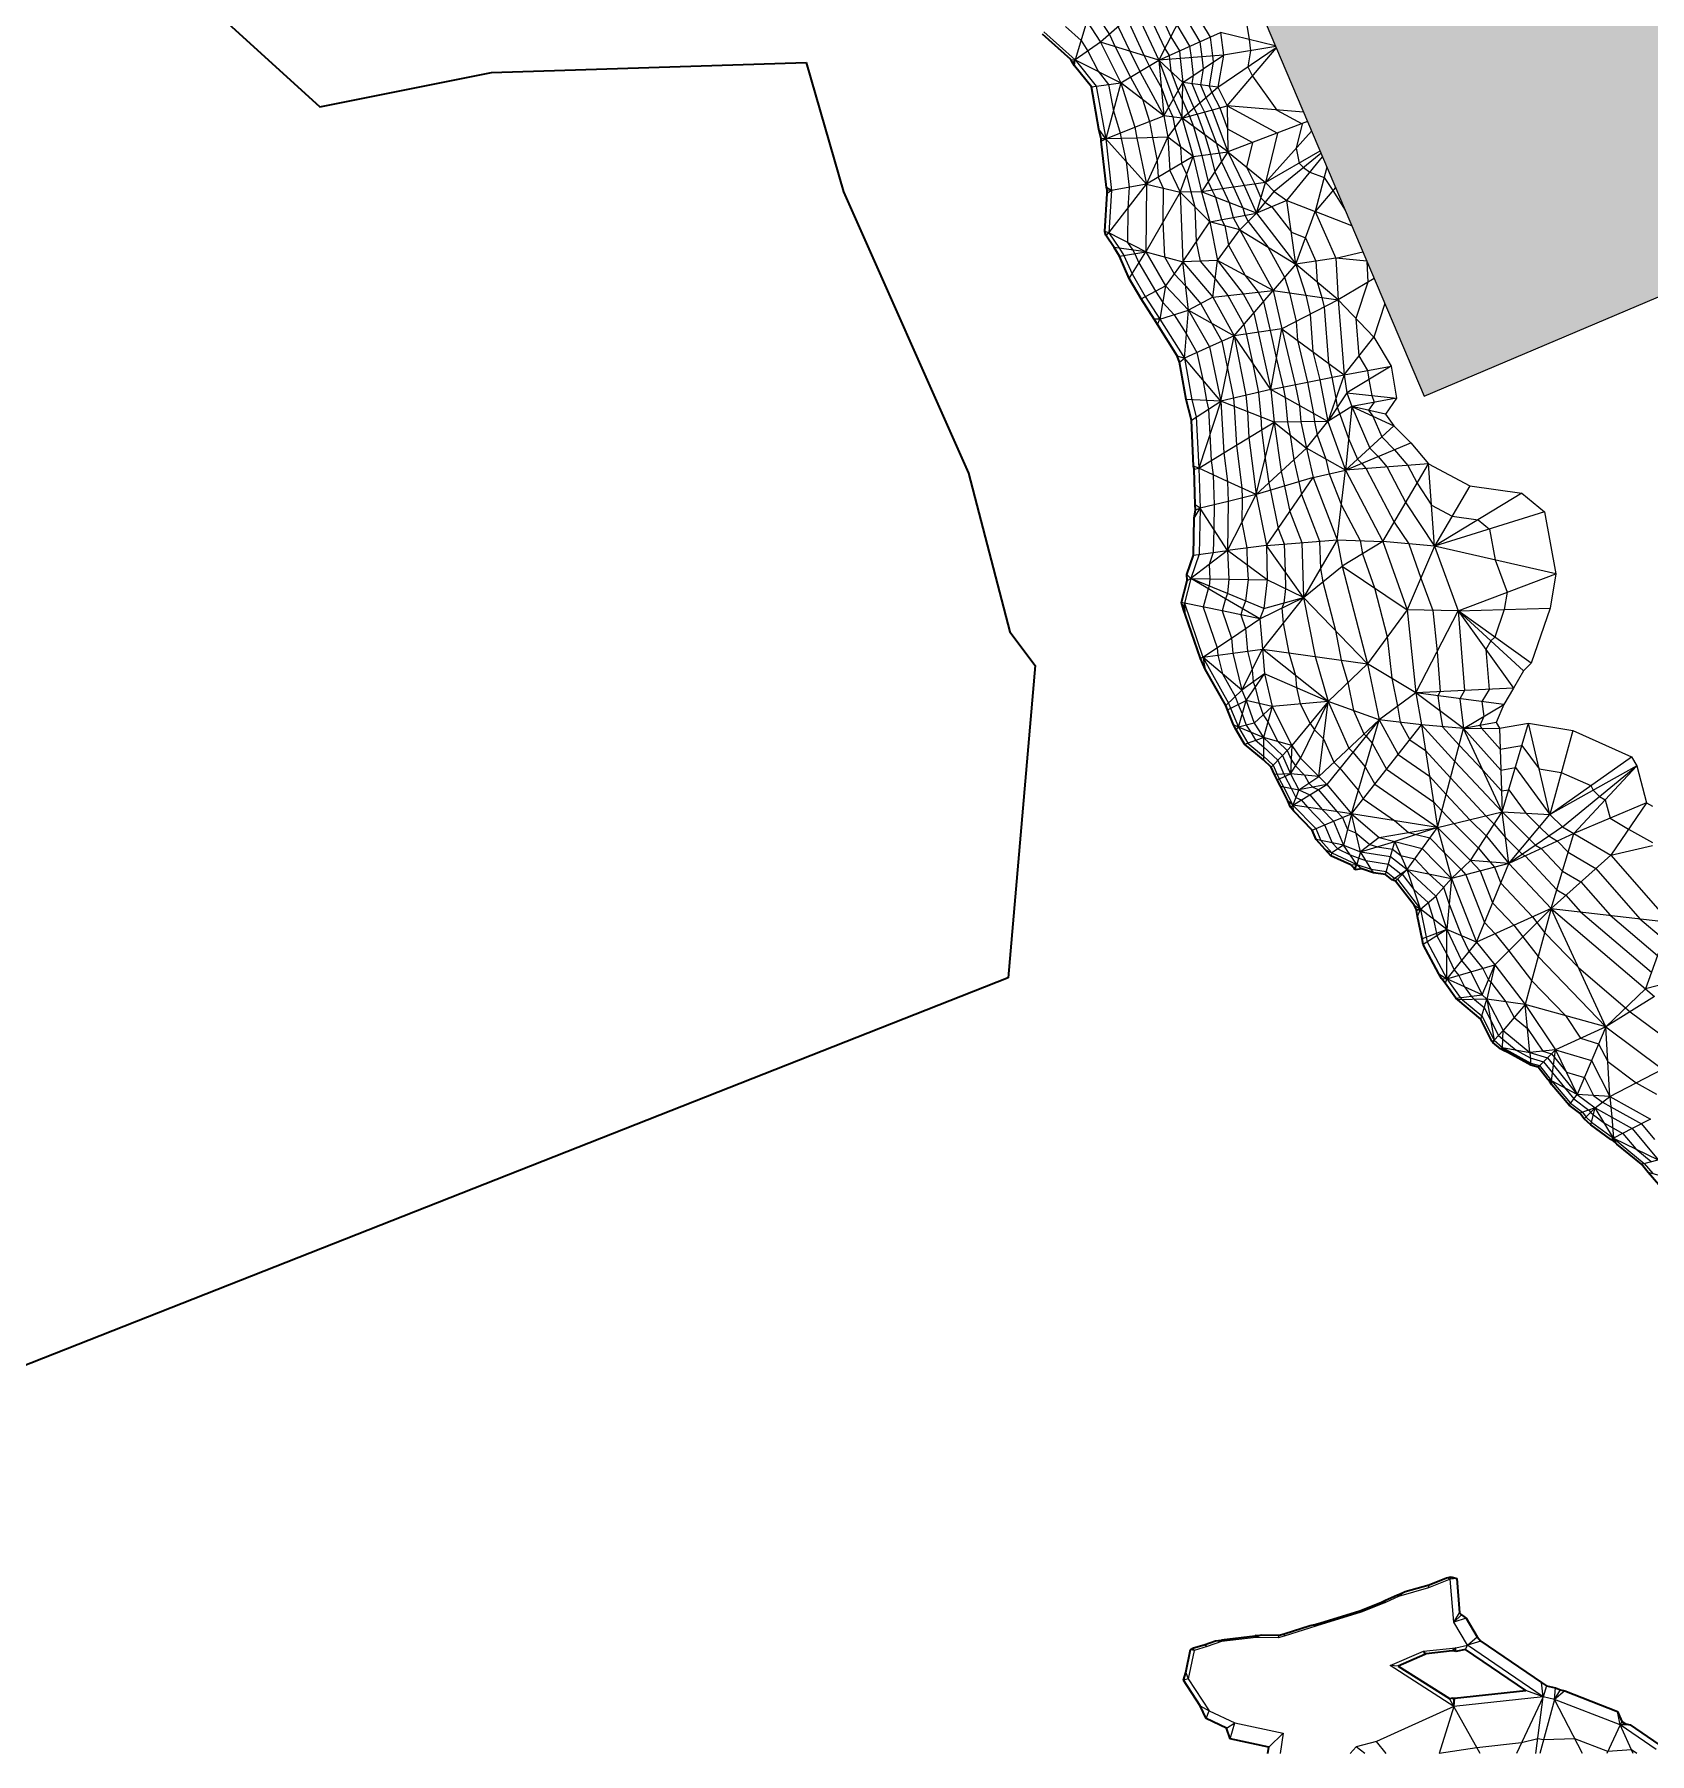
# Model space of a CAD drawing. Header units: millimetres. Extents: x -340184 to 563611, y -309449 to 515683.
# Drawn here: x -202422 to 12269, y -309449 to -80912 of the extents above; entities that cross this region are included whole.
import ezdxf

# ---------------------------------------------------------------- set-up
doc = ezdxf.new("R2010")
doc.units = ezdxf.units.MM
for name, color, linetype, lineweight in [('A-DETL-GENF', 92, 'Continuous', 9), ('A-DETL-THIN', 151, 'Continuous', 9), ('C-TOPO', 7, 'Continuous', 9), ('C-TOPO-FOLD', 70, 'Continuous', 9), ('C-TOPO-MAJR', 7, 'Continuous', 35), ('C-TOPO-MINR', 7, 'Continuous', 9)]:
    doc.layers.add(name, color=color, linetype=linetype, lineweight=lineweight)

msp = doc.modelspace()

# ---------------------------------------------------------------- hatches: boundary and pattern name
at = {"layer": 'A-DETL-GENF'}
msp.add_hatch(color=8, dxfattribs=at).paths.add_polyline_path([(-17712, -129008), (41200, -104001), (12886, -37296), (-1842, -43548), (-9473, -25571), (-53658, -44326), (-21259, -120653)])

# ---------------------------------------------------------------- linework, layer by layer
at = {"layer": 'A-DETL-THIN'}
for p, q in [((-53658, -44326), (-17712, -129008)), ((-17712, -129008), (41200, -104001))]:
    msp.add_line(p, q, dxfattribs=at)
at = {"layer": 'C-TOPO', "lineweight": 35}
for p, q in [((-199094, -58879), (-164480, -90562)), ((-64671, -84243), (-68445, -80897)), ((-64375, -84746), (-64671, -84243)), ((-164480, -90562), (-141662, -85981)), ((-141662, -85981), (-99846, -84670)), ((-99846, -84670), (-94863, -101839)), ((-64164, -85096), (-64375, -84746)), ((-61928, -87882), (-64164, -85096)), ((-60930, -93498), (-61928, -87882)), ((-60622, -94812), (-60930, -93498)), ((-60608, -95100), (-60622, -94812)), ((-59916, -101260), (-60608, -95100)), ((-94863, -101839), (-78259, -139255)), ((-60141, -107125), (-59822, -102054)), ((-59841, -101609), (-59916, -101260)), ((-59822, -102054), (-59841, -101609)), ((-60023, -107607), (-60141, -107125)), ((-58880, -109259), (-60023, -107607)), ((-58185, -110389), (-58880, -109259)), ((-56891, -113348), (-58185, -110389)), ((-55321, -116043), (-56891, -113348)), ((-53563, -118768), (-55321, -116043)), ((-53158, -119494), (-53563, -118768)), ((-50542, -123622), (-53158, -119494)), ((-50226, -124462), (-50542, -123622)), ((-49328, -129442), (-50226, -124462)), ((-48640, -132191), (-49328, -129442)), ((-48344, -138322), (-48640, -132191)), ((-78259, -139255), (-72783, -160340)), ((-48270, -138699), (-48344, -138322)), ((-48119, -143469), (-48270, -138699)), ((-48096, -144117), (-48119, -143469)), ((-48364, -150132), (-48264, -145215)), ((-48264, -145215), (-48096, -144117)), ((-49240, -152716), (-48364, -150132)), ((-49186, -153503), (-49240, -152716)), ((-49964, -156428), (-49186, -153503)), ((-49670, -157376), (-49964, -156428)), ((-49417, -158117), (-49670, -157376)), ((-47445, -163885), (-49417, -158117)), ((-72783, -160340), (-69423, -164803)), ((-46788, -165272), (-47445, -163885)), ((-69423, -164803), (-73009, -206334)), ((-44073, -170135), (-46788, -165272)), ((-43854, -170684), (-44073, -170135)), ((-43018, -172709), (-43854, -170684)), ((-42692, -173374), (-43018, -172709)), ((-41569, -175272), (-42692, -173374)), ((-39042, -177364), (-41569, -175272)), ((-38036, -178317), (-39042, -177364)), ((-37611, -179298), (-38036, -178317)), ((-37246, -179987), (-37611, -179298)), ((-36810, -180838), (-37246, -179987)), ((-35817, -182791), (-36810, -180838)), ((-35479, -183623), (-35817, -182791)), ((-35026, -184185), (-35479, -183623)), ((-32583, -186688), (-35026, -184185)), ((-32058, -187957), (-32583, -186688)), ((-30860, -189261), (-32058, -187957)), ((-30096, -190086), (-30860, -189261)), ((-27454, -191324), (-30096, -190086)), ((-26985, -191747), (-27454, -191324)), ((-26852, -191947), (-26985, -191747)), ((-25981, -191842), (-26852, -191947)), ((-24440, -192347), (-25981, -191842)), ((-22850, -192603), (-24440, -192347)), ((-21966, -193288), (-22850, -192603)), ((-21506, -193460), (-21966, -193288)), ((-19045, -196661), (-21506, -193460)), ((-18694, -197288), (-19045, -196661)), ((-18710, -197391), (-18694, -197288)), ((-18565, -198156), (-18710, -197391)), ((-17962, -201137), (-18565, -198156)), ((-17824, -201875), (-17962, -201137)), ((-15741, -205808), (-17824, -201875)), ((-73009, -206334), (-259156, -279740)), ((-15411, -206416), (-15741, -205808)), ((-14923, -207036), (-15411, -206416)), ((-13474, -209032), (-14923, -207036)), ((-13241, -209270), (-13474, -209032)), ((-10175, -211841), (-13241, -209270)), ((-8701, -214743), (-10175, -211841)), ((-8555, -214899), (-8701, -214743)), ((-7541, -215784), (-8555, -214899)), ((-7243, -215944), (-7541, -215784)), ((-6504, -216296), (-7243, -215944)), ((-3505, -217943), (-6504, -216296)), ((-2558, -218210), (-3505, -217943)), ((-1306, -219812), (-2558, -218210)), ((-1026, -220082), (-1306, -219812)), ((-709, -220537), (-1026, -220082)), ((1569, -223235), (-709, -220537)), ((3010, -224313), (1569, -223235)), ((3577, -225081), (3010, -224313)), ((4467, -225877), (3577, -225081)), ((7097, -227813), (4467, -225877)), ((7415, -228001), (7097, -227813)), ((7926, -228425), (7415, -228001)), ((11175, -231116), (7926, -228425)), ((12088, -232185), (11175, -231116)), ((14352, -234829), (12088, -232185)), ((-20976, -288237), (-20231, -287917)), ((-20231, -287917), (-17053, -287017)), ((-17053, -287017), (-14725, -286087)), ((-14725, -286087), (-14116, -285937)), ((-14116, -285937), (-13356, -286181)), ((-13356, -286181), (-12983, -290743)), ((-26261, -290449), (-23351, -289296)), ((-23351, -289296), (-22907, -289114)), ((-22907, -289114), (-21257, -288356)), ((-21257, -288356), (-20976, -288237)), ((-36327, -293537), (-32849, -292426)), ((-32849, -292426), (-32178, -292302)), ((-32178, -292302), (-31899, -292214)), ((-31899, -292214), (-31569, -292102)), ((-31569, -292102), (-26261, -290449)), ((-12983, -290743), (-12729, -291007)), ((-12729, -291007), (-12135, -291461)), ((-12135, -291461), (-10672, -293925)), ((-46927, -294995), (-45415, -294450)), ((-45415, -294450), (-44652, -294348)), ((-44652, -294348), (-44623, -294331)), ((-44623, -294331), (-40160, -293800)), ((-40160, -293800), (-40099, -293743)), ((-40099, -293743), (-40021, -293724)), ((-40021, -293724), (-39869, -293764)), ((-39869, -293764), (-39280, -293651)), ((-39280, -293651), (-36955, -293701)), ((-36955, -293701), (-36327, -293537)), ((-10672, -293925), (-10144, -294494)), ((-10144, -294494), (-2118, -299979)), ((-49392, -298645), (-48776, -295630)), ((-48776, -295630), (-48339, -295389)), ((-48339, -295389), (-46927, -294995)), ((-17598, -296277), (-21133, -297817)), ((-17443, -296172), (-17598, -296277)), ((-13992, -295803), (-17443, -296172)), ((-13640, -295814), (-13992, -295803)), ((-13473, -295855), (-13640, -295814)), ((-12224, -295595), (-13473, -295855)), ((-4198, -301079), (-12224, -295595)), ((-49677, -299688), (-49392, -298645)), ((-21133, -297817), (-14349, -302143)), ((-47468, -303096), (-49677, -299688)), ((-13674, -302090), (-4198, -301079)), ((-2118, -299979), (-1450, -300444)), ((-1450, -300444), (-229, -300711)), ((-229, -300711), (432, -300951)), ((432, -300951), (1016, -301120)), ((1016, -301120), (7996, -303837)), ((-46681, -304784), (-47468, -303096)), ((-14349, -302143), (-13841, -302049)), ((-13841, -302049), (-13674, -302090)), ((7996, -303837), (8595, -305169)), ((-43955, -306061), (-46681, -304784)), ((-43495, -307485), (-43955, -306061)), ((8595, -305169), (9069, -305488)), ((9069, -305488), (9665, -305609)), ((9665, -305609), (13488, -308229)), ((-38330, -308602), (-43495, -307485)), ((-38456, -309449), (-38330, -308602))]:
    msp.add_line(p, q, dxfattribs=at)
at = {"layer": 'C-TOPO'}
for p, q in [((-56009, -77823), (-60697, -81961)), ((-49785, -78100), (-52970, -84342)), ((-52970, -84342), (-60697, -81961)), ((-52970, -84342), (-44772, -80651)), ((-37487, -82421), (-44772, -80651)), ((-57996, -87334), (-52970, -84342)), ((-44387, -83661), (-52970, -84342)), ((-49763, -87292), (-52970, -84342)), ((-52970, -84342), (-52289, -91722)), ((-49763, -87292), (-44387, -83661)), ((-45110, -87934), (-37389, -82652)), ((-37435, -82543), (-44387, -83661)), ((-43877, -90425), (-37357, -82726)), ((-52289, -91722), (-57996, -87334)), ((-52289, -91722), (-49763, -87292)), ((-49879, -92050), (-49763, -87292)), ((-49879, -92050), (-45110, -87934)), ((-45110, -87934), (-49763, -87292)), ((-49879, -92050), (-43877, -90425)), ((-33731, -91270), (-43877, -90425)), ((-43877, -90425), (-43776, -96539)), ((-56157, -93266), (-52289, -91722)), ((-49879, -92050), (-52289, -91722)), ((-51761, -94575), (-49879, -92050)), ((-43776, -96539), (-49879, -92050)), ((-33207, -92505), (-43776, -96539)), ((-51761, -94575), (-55893, -94693)), ((-54596, -100827), (-51761, -94575)), ((-48387, -97146), (-51761, -94575)), ((-38807, -100584), (-32669, -93772)), ((-48387, -97146), (-54596, -100827)), ((-50149, -101864), (-48387, -97146)), ((-48387, -97146), (-43776, -96539)), ((-43776, -96539), (-47277, -101860)), ((-43776, -96539), (-38807, -100584)), ((-31544, -96423), (-38807, -100584)), ((-31412, -96732), (-37635, -101803)), ((-35942, -103001), (-31226, -97170)), ((-30643, -98544), (-32194, -104435)), ((-50149, -101864), (-54684, -109832)), ((-54596, -100827), (-50149, -101864)), ((-47277, -101860), (-50149, -101864)), ((-46207, -105811), (-50149, -101864)), ((-38807, -100584), (-47277, -101860)), ((-39970, -104674), (-47277, -101860)), ((-39970, -104674), (-38807, -100584)), ((-39970, -104674), (-37635, -101803)), ((-29493, -101255), (-32194, -104435)), ((-46207, -105811), (-39970, -104674)), ((-39970, -104674), (-42191, -106873)), ((-35942, -103001), (-39970, -104674)), ((-34747, -111438), (-35942, -103001)), ((-34747, -111438), (-32194, -104435)), ((-27321, -106371), (-32194, -104435)), ((-49757, -111141), (-46207, -105811)), ((-42191, -106873), (-46207, -105811)), ((-45178, -110966), (-42191, -106873)), ((-42191, -106873), (-34747, -111438)), ((-54684, -109832), (-49757, -111141)), ((-49757, -111141), (-52067, -114324)), ((-45178, -110966), (-49757, -111141)), ((-49003, -117583), (-49757, -111141)), ((-45780, -115845), (-45178, -110966)), ((-37766, -114965), (-45178, -110966)), ((-34747, -111438), (-37766, -114965)), ((-29426, -110642), (-34747, -111438)), ((-29117, -116203), (-34747, -111438)), ((-29426, -110642), (-25855, -109824)), ((-25331, -111059), (-29426, -110642)), ((-24357, -113352), (-29117, -116203)), ((-45780, -115845), (-49003, -117583)), ((-45780, -115845), (-37766, -114965)), ((-42942, -120971), (-37766, -114965)), ((-37766, -114965), (-29117, -116203)), ((-29117, -116203), (-36599, -120039)), ((-24401, -121152), (-29117, -116203)), ((-49003, -117583), (-42942, -120971)), ((-42942, -120971), (-46249, -122457)), ((-44704, -129653), (-42942, -120971)), ((-36599, -120039), (-42942, -120971)), ((-38062, -128126), (-42942, -120971)), ((-38062, -128126), (-36599, -120039)), ((-36599, -120039), (-28346, -126153)), ((-28346, -126153), (-24401, -121152)), ((-28346, -126153), (-22091, -125031)), ((-22091, -125031), (-27987, -128578)), ((-38062, -128126), (-28346, -126153)), ((-28346, -126153), (-30508, -132372)), ((-38062, -128126), (-44704, -129653)), ((-37645, -132470), (-44704, -129653)), ((-30508, -132372), (-38062, -128126)), ((-27987, -128578), (-30508, -132372)), ((-27987, -128578), (-21358, -129266)), ((-21358, -129266), (-27318, -130377)), ((-44319, -136543), (-37645, -132470)), ((-40032, -142091), (-37645, -132470)), ((-30508, -132372), (-37645, -132470)), ((-37645, -132470), (-33358, -135923)), ((-33358, -135923), (-30508, -132372)), ((-27318, -130377), (-30508, -132372)), ((-27318, -130377), (-28157, -138861)), ((-27318, -130377), (-21723, -132949)), ((-22829, -131384), (-27318, -130377)), ((-21723, -132949), (-28157, -138861)), ((-33358, -135923), (-40032, -142091)), ((-28157, -138861), (-33358, -135923)), ((-28157, -138861), (-19468, -135216)), ((-32455, -139822), (-28157, -138861)), ((-29240, -148080), (-28157, -138861)), ((-17109, -137995), (-28157, -138861)), ((-23183, -148341), (-17109, -137995)), ((-16329, -148948), (-17109, -137995)), ((-40032, -142091), (-43844, -140336)), ((-32455, -139822), (-40032, -142091)), ((-38663, -148841), (-32455, -139822)), ((-11606, -140920), (-16329, -148948)), ((-43855, -149500), (-40032, -142091)), ((-40032, -142091), (-43760, -142986)), ((-4696, -141895), (-16329, -148948)), ((-1683, -144392), (-16329, -148948)), ((-38663, -148841), (-29240, -148080)), ((-29240, -148080), (-33720, -155753)), ((-29240, -148080), (-23183, -148341)), ((-23183, -148341), (-28611, -151587)), ((-16329, -148948), (-23183, -148341)), ((-38663, -148841), (-43855, -149500)), ((-38575, -153429), (-43855, -149500)), ((-33720, -155753), (-38663, -148841)), ((-16329, -148948), (-19960, -157414)), ((-189, -152602), (-16329, -148948)), ((-33720, -155753), (-28611, -151587)), ((-28611, -151587), (-19960, -157414)), ((-13164, -157539), (-189, -152602)), ((-38995, -157251), (-43851, -155254)), ((-43641, -153343), (-38575, -153429)), ((-33720, -155753), (-38575, -153429)), ((-39542, -158602), (-44557, -157554)), ((-39542, -158602), (-44124, -155929)), ((-39542, -158602), (-33720, -155753)), ((-33720, -155753), (-39185, -162634)), ((-38995, -157251), (-33720, -155753)), ((-25228, -164577), (-33720, -155753)), ((-19960, -157414), (-25228, -164577)), ((-13164, -157539), (-19960, -157414)), ((-18790, -168435), (-13164, -157539)), ((-13164, -157539), (-929, -157201)), ((-13164, -157539), (-4486, -165526)), ((-3482, -164501), (-13164, -157539)), ((-13164, -157539), (-5842, -167825)), ((-43325, -161159), (-39542, -158602)), ((-43146, -163175), (-39185, -162634)), ((-41918, -168097), (-39185, -162634)), ((-30437, -169595), (-39185, -162634)), ((-39185, -162634), (-25228, -164577)), ((-38916, -165895), (-41918, -168097)), ((-41371, -169469), (-38916, -165895)), ((-30437, -169595), (-38916, -165895)), ((-25228, -164577), (-30437, -169595)), ((-18790, -168435), (-25228, -164577)), ((-18790, -168435), (-23700, -172007)), ((-5842, -167825), (-18790, -168435)), ((-12448, -173182), (-18790, -168435)), ((-7121, -169994), (-18790, -168435)), ((-37886, -170250), (-41371, -169469)), ((-40288, -172481), (-37886, -170250)), ((-37886, -170250), (-39044, -174365)), ((-30437, -169595), (-37886, -170250)), ((-30437, -169595), (-35272, -175442)), ((-30437, -169595), (-34138, -177122)), ((-31699, -179557), (-30437, -169595)), ((-23700, -172007), (-30437, -169595)), ((-12448, -173182), (-7121, -169994)), ((-23700, -172007), (-31699, -179557)), ((-23700, -172007), (-30636, -180607)), ((-27366, -184505), (-23700, -172007)), ((-27366, -184505), (-18043, -172704)), ((-18043, -172704), (-23700, -172007)), ((-12448, -173182), (-18043, -172704)), ((-18043, -172704), (-15918, -186334)), ((-15918, -186334), (-12448, -173182)), ((-8145, -172402), (-12448, -173182)), ((-12448, -173182), (-7666, -173126)), ((-7334, -184274), (-12448, -173182)), ((-7666, -173126), (-7334, -184274)), ((-7334, -184274), (-3822, -172469)), ((-991, -184606), (-3822, -172469)), ((2044, -173446), (-991, -184606)), ((-35272, -175442), (-39044, -174365)), ((-36528, -176749), (-35272, -175442)), ((-35272, -175442), (-35467, -179200)), ((-35467, -179200), (-34138, -177122)), ((-991, -184606), (9881, -176942)), ((10559, -178153), (-991, -184606)), ((673, -186255), (10559, -178153)), ((10559, -178153), (2189, -187147)), ((-31699, -179557), (-35467, -179200)), ((-34376, -181328), (-31699, -179557)), ((-30636, -180607), (-34376, -181328)), ((-32899, -181984), (-30636, -180607)), ((-27366, -184505), (-31264, -183933)), ((-29737, -185497), (-27366, -184505)), ((-27366, -184505), (-28425, -188671)), ((-26149, -189572), (-27366, -184505)), ((-15918, -186334), (-27366, -184505)), ((-15918, -186334), (-7334, -184274)), ((-11520, -190718), (-7334, -184274)), ((-6447, -191110), (-7334, -184274)), ((-7334, -184274), (-991, -184606)), ((-6447, -191110), (-991, -184606)), ((11861, -183076), (2189, -187147)), ((11861, -183076), (7097, -190016)), ((-23676, -187670), (-15918, -186334)), ((-15918, -186334), (-21612, -188217)), ((-19965, -191924), (-15918, -186334)), ((-15918, -186334), (-14062, -193126)), ((673, -186255), (-6447, -191110)), ((2189, -187147), (-6447, -191110)), ((-838, -197104), (2189, -187147)), ((-23676, -187670), (-26149, -189572)), ((-26149, -189572), (-21612, -188217)), ((-22175, -190211), (-21612, -188217)), ((-19965, -191924), (-21612, -188217)), ((7097, -190016), (12644, -188743)), ((-19965, -191924), (-14062, -193126)), ((-11520, -190718), (-14062, -193126)), ((-6447, -191110), (-14062, -193126)), ((-6447, -191110), (-11520, -190718)), ((-10757, -201579), (-6447, -191110)), ((-838, -197104), (7097, -190016)), ((-14062, -193126), (-16154, -195459)), ((-14062, -193126), (-14706, -199906)), ((-838, -197104), (-10757, -201579)), ((-8307, -204615), (-838, -197104)), ((-838, -197104), (-4293, -209848)), ((6431, -212841), (-838, -197104)), ((-838, -197104), (14895, -198926)), ((-10757, -201579), (-14706, -199906)), ((14895, -198926), (11729, -207792)), ((-10757, -201579), (-12729, -204021)), ((-11504, -205539), (-8307, -204615)), ((-9967, -208588), (-8307, -204615)), ((-8307, -204615), (-9384, -209182)), ((6431, -212841), (11729, -207792)), ((16372, -206579), (11729, -207792)), ((-4293, -209848), (-9384, -209182)), ((-4293, -209848), (-7184, -213329)), ((-3658, -216271), (-4293, -209848)), ((6431, -212841), (-4293, -209848)), ((12926, -208825), (6431, -212841)), ((6431, -212841), (-235, -215879)), ((6431, -212841), (2652, -221815)), ((6989, -222083), (6431, -212841)), ((-235, -215879), (-3658, -216271)), ((-1291, -216939), (-235, -215879)), ((-508, -217940), (-235, -215879)), ((-235, -215879), (2652, -221815)), ((6989, -222083), (14003, -218487)), ((6989, -222083), (2652, -221815)), ((5052, -223612), (6989, -222083)), ((6989, -222083), (7237, -224867)), ((12402, -225098), (9944, -226374))]:
    msp.add_line(p, q, dxfattribs=at)
at = {"layer": 'C-TOPO-FOLD'}
for p, q in [((-62518, -79175), (-64067, -84309)), ((-60697, -81961), (-64067, -84309)), ((-64671, -84243), (-64067, -84309)), ((-64375, -84746), (-64067, -84309)), ((-64164, -85096), (-64067, -84309)), ((-64067, -84309), (-57996, -87334)), ((-61928, -87882), (-57996, -87334)), ((-57996, -87334), (-60025, -94810)), ((-60025, -94810), (-60930, -93498)), ((-60025, -94810), (-56157, -93266)), ((-60025, -94810), (-60622, -94812)), ((-60608, -95100), (-60025, -94810)), ((-55893, -94693), (-60025, -94810)), ((-60025, -94810), (-54596, -100827)), ((-59255, -101655), (-59916, -101260)), ((-59255, -101655), (-59841, -101609)), ((-59255, -101655), (-59822, -102054)), ((-59610, -107290), (-54596, -100827)), ((-54596, -100827), (-59255, -101655)), ((-59610, -107290), (-60141, -107125)), ((-60023, -107607), (-59610, -107290)), ((-54684, -109832), (-59610, -107290)), ((-54684, -109832), (-58880, -109259)), ((-58185, -110389), (-54684, -109832)), ((-56891, -113348), (-54684, -109832)), ((-55321, -116043), (-52067, -114324)), ((-52067, -114324), (-52825, -118784)), ((-52825, -118784), (-53563, -118768)), ((-53158, -119494), (-52825, -118784)), ((-52825, -118784), (-49003, -117583)), ((-49555, -123944), (-49003, -117583)), ((-46249, -122457), (-49555, -123944)), ((-50542, -123622), (-49555, -123944)), ((-50226, -124462), (-49555, -123944)), ((-44704, -129653), (-49555, -123944)), ((-44704, -129653), (-49328, -129442)), ((-48640, -132191), (-44704, -129653)), ((-44704, -129653), (-47655, -138580)), ((-47655, -138580), (-44319, -136543)), ((-47655, -138580), (-48344, -138322)), ((-48270, -138699), (-47655, -138580)), ((-43844, -140336), (-47655, -138580)), ((-48264, -145215), (-47487, -143880)), ((-47487, -143880), (-48119, -143469)), ((-48096, -144117), (-47487, -143880)), ((-43760, -142986), (-47487, -143880)), ((-43855, -149500), (-47487, -143880)), ((-43855, -149500), (-48707, -153256)), ((-48364, -150132), (-43855, -149500)), ((-48707, -153256), (-49240, -152716)), ((-49186, -153503), (-48707, -153256)), ((-44124, -155929), (-48707, -153256)), ((-48707, -153256), (-43641, -153343)), ((-43851, -155254), (-48707, -153256)), ((-49572, -156506), (-49964, -156428)), ((-49670, -157376), (-49572, -156506)), ((-49417, -158117), (-49572, -156506)), ((-44557, -157554), (-49572, -156506)), ((-47108, -163716), (-43325, -161159)), ((-47108, -163716), (-47445, -163885)), ((-47108, -163716), (-43146, -163175)), ((-41918, -168097), (-47108, -163716)), ((-47108, -163716), (-46788, -165272)), ((-41918, -168097), (-44073, -170135)), ((-43854, -170684), (-41371, -169469)), ((-42396, -173012), (-41371, -169469)), ((-42396, -173012), (-43018, -172709)), ((-42692, -173374), (-42396, -173012)), ((-40288, -172481), (-42396, -173012)), ((-39044, -174365), (-42396, -173012)), ((-41569, -175272), (-39044, -174365)), ((-39044, -174365), (-39042, -177364)), ((-38036, -178317), (-36528, -176749)), ((-35467, -179200), (-37611, -179298)), ((-37246, -179987), (-35467, -179200)), ((-36810, -180838), (-34376, -181328)), ((-35163, -183361), (-35817, -182791)), ((-34376, -181328), (-35163, -183361)), ((-35163, -183361), (-32899, -181984)), ((-35479, -183623), (-35163, -183361)), ((-35026, -184185), (-35163, -183361)), ((-31264, -183933), (-35163, -183361)), ((-32583, -186688), (-29737, -185497)), ((-28425, -188671), (-32058, -187957)), ((-30860, -189261), (-29955, -189706)), ((-28425, -188671), (-29955, -189706)), ((-26651, -191253), (-28425, -188671)), ((-26149, -189572), (-26651, -191253)), ((-24440, -192347), (-26149, -189572)), ((-29955, -189706), (-30096, -190086)), ((-27454, -191324), (-26651, -191253)), ((-26651, -191253), (-26985, -191747)), ((-26852, -191947), (-26651, -191253)), ((-26651, -191253), (-25981, -191842)), ((-22850, -192603), (-22175, -190211)), ((-21966, -193288), (-19965, -191924)), ((-19965, -191924), (-21506, -193460)), ((-18173, -197206), (-19965, -191924)), ((-18173, -197206), (-16154, -195459)), ((-19045, -196661), (-18173, -197206)), ((-18710, -197391), (-18173, -197206)), ((-18173, -197206), (-18694, -197288)), ((-18565, -198156), (-18173, -197206)), ((-14706, -199906), (-18173, -197206)), ((-14706, -199906), (-17962, -201137)), ((-14706, -199906), (-17824, -201875)), ((-14701, -206464), (-14706, -199906)), ((-12729, -204021), (-14701, -206464)), ((-14701, -206464), (-11504, -205539)), ((-15741, -205808), (-14701, -206464)), ((-15411, -206416), (-14701, -206464)), ((-14701, -206464), (-14923, -207036)), ((-9967, -208588), (-14701, -206464)), ((-13474, -209032), (-9967, -208588)), ((-9384, -209182), (-13241, -209270)), ((-10175, -211841), (-9384, -209182)), ((-9384, -209182), (-8406, -214623)), ((-8701, -214743), (-8406, -214623)), ((-8406, -214623), (-8555, -214899)), ((-8406, -214623), (-7184, -213329)), ((-7279, -215606), (-7184, -213329)), ((-7541, -215784), (-7279, -215606)), ((-7279, -215606), (-7243, -215944)), ((-6504, -216296), (-7279, -215606)), ((-7279, -215606), (-3658, -216271)), ((-3658, -216271), (-3505, -217943)), ((-2558, -218210), (-1291, -216939)), ((-781, -220000), (-508, -217940)), ((-781, -220000), (-1306, -219812)), ((-781, -220000), (-1026, -220082)), ((-709, -220537), (-781, -220000)), ((2652, -221815), (-781, -220000)), ((1569, -223235), (2652, -221815)), ((5052, -223612), (3010, -224313)), ((3577, -225081), (5052, -223612)), ((4467, -225877), (5052, -223612)), ((7486, -227650), (5052, -223612)), ((7237, -224867), (7486, -227650)), ((7097, -227813), (7486, -227650)), ((7486, -227650), (7415, -228001)), ((9944, -226374), (7486, -227650)), ((7926, -228425), (7486, -227650)), ((7486, -227650), (13411, -230500)), ((11175, -231116), (13411, -230500)), ((15695, -233172), (12088, -232185)), ((-20231, -287917), (-21104, -288551)), ((-17131, -287426), (-17053, -287017)), ((-14222, -286263), (-14725, -286087)), ((-14116, -285937), (-14222, -286263)), ((-13356, -286181), (-14222, -286263)), ((-23351, -289296), (-22841, -289349)), ((-22841, -289349), (-22907, -289114)), ((-21104, -288551), (-21257, -288356)), ((-21104, -288551), (-20976, -288237)), ((-31972, -292466), (-32849, -292426)), ((-31972, -292466), (-32178, -292302)), ((-31569, -292102), (-31972, -292466)), ((-31972, -292466), (-31899, -292214)), ((-26074, -290629), (-26261, -290449)), ((-13756, -291966), (-12983, -290743)), ((-13756, -291966), (-12729, -291007)), ((-12135, -291461), (-13756, -291966)), ((-44629, -294547), (-45415, -294450)), ((-44629, -294547), (-44652, -294348)), ((-44623, -294331), (-44629, -294547)), ((-40012, -293997), (-40160, -293800)), ((-40012, -293997), (-40099, -293743)), ((-40012, -293997), (-40021, -293724)), ((-39280, -293651), (-40012, -293997)), ((-39869, -293764), (-40012, -293997)), ((-37105, -294059), (-36955, -293701)), ((-36327, -293537), (-36320, -293855)), ((-11927, -295046), (-10672, -293925)), ((-10144, -294494), (-11927, -295046)), ((-48283, -295721), (-48776, -295630)), ((-48283, -295721), (-48339, -295389)), ((-46518, -295228), (-46927, -294995)), ((-17598, -296277), (-17802, -295833)), ((-17443, -296172), (-17802, -295833)), ((-13489, -295371), (-13992, -295803)), ((-13489, -295371), (-13640, -295814)), ((-13473, -295855), (-13489, -295371)), ((-12224, -295595), (-11927, -295046)), ((-49392, -298645), (-49053, -299490)), ((-21133, -297817), (-22220, -297758)), ((-49053, -299490), (-49677, -299688)), ((-1894, -301902), (-4198, -301079)), ((-1894, -301902), (-2118, -299979)), ((-1450, -300444), (-1894, -301902)), ((-368, -302236), (-229, -300711)), ((-368, -302236), (432, -300951)), ((1016, -301120), (-368, -302236)), ((-47468, -303096), (-46291, -303750)), ((-46681, -304784), (-46291, -303750)), ((-13740, -303165), (-24019, -307861)), ((-13740, -303165), (-15716, -309449)), ((-13740, -303165), (-14349, -302143)), ((-13841, -302049), (-13740, -303165)), ((-13674, -302090), (-13740, -303165)), ((-10267, -309449), (-13740, -303165)), ((-1894, -301902), (-5444, -309449)), ((-2842, -309449), (-1894, -301902)), ((-368, -302236), (-2322, -309449)), ((3358, -309449), (-368, -302236)), ((8358, -305632), (7996, -303837)), ((-43955, -306061), (-42883, -305346)), ((-43495, -307485), (-42883, -305346)), ((8358, -305632), (6567, -309449)), ((8595, -305169), (8358, -305632)), ((9069, -305488), (8358, -305632)), ((9665, -305609), (8358, -305632)), ((10089, -309449), (8358, -305632)), ((-36425, -306741), (-38330, -308602)), ((-24019, -307861), (-26757, -308529)), ((-22742, -309449), (-24019, -307861)), ((-26757, -308529), (-27512, -309449)), ((-25599, -309449), (-26757, -308529))]:
    msp.add_line(p, q, dxfattribs=at)
at = {"layer": 'C-TOPO-MAJR', "lineweight": 9}
for p, q in [((-62518, -79175), (-60697, -81961)), ((-58353, -79892), (-56834, -83151)), ((-56009, -77823), (-52970, -84342)), ((-52897, -77961), (-51378, -81221)), ((-49785, -78100), (-47505, -81881)), ((-68260, -80591), (-64067, -84309)), ((-60697, -81961), (-57996, -87334)), ((-51378, -81221), (-50237, -83112)), ((-47505, -81881), (-47248, -83888)), ((-44772, -80651), (-44387, -83661)), ((-64067, -84309), (-61273, -87791)), ((-56834, -83151), (-55483, -85838)), ((-52970, -84342), (-51026, -89507)), ((-50237, -83112), (-50109, -84115)), ((-50109, -84115), (-49763, -87292)), ((-47248, -83888), (-47075, -85476)), ((-44387, -83661), (-45110, -87934)), ((-55483, -85838), (-52289, -91722)), ((-47075, -85476), (-47437, -87613)), ((-61273, -87791), (-60025, -94810)), ((-57996, -87334), (-56157, -93266)), ((-49763, -87292), (-48290, -90678)), ((-47437, -87613), (-46700, -89306)), ((-45110, -87934), (-43877, -90425)), ((-51026, -89507), (-49879, -92050)), ((-48290, -90678), (-47879, -91508)), ((-46700, -89306), (-45878, -90966)), ((-45878, -90966), (-43776, -96539)), ((-43877, -90425), (-37211, -94033)), ((-56157, -93266), (-55893, -94693)), ((-52289, -91722), (-51761, -94575)), ((-49879, -92050), (-48387, -97146)), ((-47879, -91508), (-46828, -94294)), ((-60025, -94810), (-59255, -101655)), ((-55893, -94693), (-54596, -100827)), ((-51761, -94575), (-51492, -98986)), ((-46828, -94294), (-46082, -96842)), ((-37211, -94033), (-38807, -100584)), ((-48387, -97146), (-47277, -101860)), ((-46082, -96842), (-45527, -99199)), ((-43776, -96539), (-41630, -101009)), ((-51492, -98986), (-50149, -101864)), ((-45527, -99199), (-44454, -101435)), ((-59255, -101655), (-59610, -107290)), ((-54596, -100827), (-54684, -109832)), ((-50149, -101864), (-49757, -111141)), ((-47277, -101860), (-46207, -105811)), ((-44454, -101435), (-43624, -103267)), ((-41630, -101009), (-39970, -104674)), ((-38807, -100584), (-37635, -101803)), ((-37635, -101803), (-35942, -103001)), ((-43624, -103267), (-43088, -105242)), ((-39970, -104674), (-34747, -111438)), ((-35942, -103001), (-32194, -104435)), ((-32194, -104435), (-29426, -110642)), ((-59610, -107290), (-58181, -109355)), ((-46207, -105811), (-45178, -110966)), ((-43088, -105242), (-42191, -106873)), ((-42191, -106873), (-37766, -114965)), ((-58181, -109355), (-57601, -110297)), ((-57601, -110297), (-56523, -112762)), ((-54684, -109832), (-52067, -114324)), ((-49757, -111141), (-45780, -115845)), ((-45178, -110966), (-41773, -115405)), ((-34747, -111438), (-33442, -115584)), ((-29426, -110642), (-29117, -116203)), ((-56523, -112762), (-54778, -115757)), ((-54778, -115757), (-52825, -118784)), ((-52067, -114324), (-49003, -117583)), ((-45780, -115845), (-42942, -120971)), ((-41773, -115405), (-40354, -117968)), ((-37766, -114965), (-36599, -120039)), ((-33442, -115584), (-32858, -118121)), ((-29117, -116203), (-28346, -126153)), ((-52825, -118784), (-49555, -123944)), ((-49003, -117583), (-46249, -122457)), ((-40354, -117968), (-39771, -120505)), ((-32858, -118121), (-32473, -123096)), ((-22939, -116695), (-24401, -121152)), ((-42942, -120971), (-41383, -128890)), ((-39771, -120505), (-38062, -128126)), ((-36599, -120039), (-34824, -127469)), ((-46249, -122457), (-44704, -129653)), ((-32473, -123096), (-31585, -126811)), ((-24401, -121152), (-22091, -125031)), ((-49555, -123944), (-48557, -129477)), ((-22091, -125031), (-21358, -129266)), ((-34824, -127469), (-34285, -130249)), ((-31585, -126811), (-30508, -132372)), ((-28346, -126153), (-27987, -128578)), ((-48557, -129477), (-47984, -131768)), ((-44704, -129653), (-44319, -136543)), ((-41383, -128890), (-41175, -131061)), ((-38062, -128126), (-37645, -132470)), ((-34285, -130249), (-34077, -132421)), ((-27987, -128578), (-27318, -130377)), ((-21358, -129266), (-22829, -131384)), ((-47984, -131768), (-47655, -138580)), ((-41175, -131061), (-40982, -134506)), ((-37645, -132470), (-36695, -139007)), ((-34077, -132421), (-33358, -135923)), ((-30508, -132372), (-28157, -138861)), ((-27318, -130377), (-24940, -135905)), ((-22829, -131384), (-21723, -132949)), ((-40982, -134506), (-40032, -142091)), ((-21723, -132949), (-19468, -135216)), ((-44319, -136543), (-43844, -140336)), ((-33358, -135923), (-32455, -139822)), ((-24940, -135905), (-23812, -137039)), ((-23812, -137039), (-22633, -138428)), ((-19468, -135216), (-17109, -137995)), ((-47655, -138580), (-47487, -143880)), ((-36695, -139007), (-36243, -140957)), ((-28157, -138861), (-23183, -148341)), ((-22633, -138428), (-20146, -143168)), ((-17109, -137995), (-11606, -140920)), ((-43844, -140336), (-43760, -142986)), ((-36243, -140957), (-35559, -144332)), ((-32455, -139822), (-29240, -148080)), ((-11606, -140920), (-4696, -141895)), ((-47487, -143880), (-47613, -150026)), ((-43760, -142986), (-43855, -149500)), ((-40032, -142091), (-38663, -148841)), ((-20146, -143168), (-16329, -148948)), ((-4696, -141895), (-1683, -144392)), ((-35559, -144332), (-33951, -148461)), ((-1683, -144392), (-189, -152602)), ((-33951, -148461), (-33720, -155753)), ((-29240, -148080), (-28611, -151587)), ((-23183, -148341), (-19960, -157414)), ((-47613, -150026), (-48707, -153256)), ((-43855, -149500), (-43641, -153343)), ((-38663, -148841), (-38575, -153429)), ((-16329, -148948), (-13164, -157539)), ((-28611, -151587), (-25228, -164577)), ((-189, -152602), (-929, -157201)), ((-48707, -153256), (-49572, -156506)), ((-43851, -155254), (-44124, -155929)), ((-43641, -153343), (-43851, -155254)), ((-38575, -153429), (-38995, -157251)), ((-49572, -156506), (-47108, -163716)), ((-44124, -155929), (-44557, -157554)), ((-44557, -157554), (-43325, -161159)), ((-38995, -157251), (-39542, -158602)), ((-33720, -155753), (-32206, -163606)), ((-19960, -157414), (-18790, -168435)), ((-13164, -157539), (-12316, -168130)), ((-929, -157201), (-3482, -164501)), ((-39542, -158602), (-39185, -162634)), ((-43325, -161159), (-43146, -163175)), ((-47108, -163716), (-43714, -169795)), ((-43146, -163175), (-41918, -168097)), ((-39185, -162634), (-38916, -165895)), ((-32206, -163606), (-30437, -169595)), ((-3482, -164501), (-4486, -165526)), ((-38916, -165895), (-37886, -170250)), ((-25228, -164577), (-23700, -172007)), ((-4486, -165526), (-5842, -167825)), ((-41918, -168097), (-41371, -169469)), ((-18790, -168435), (-18043, -172704)), ((-12316, -168130), (-12956, -169215)), ((-5842, -167825), (-7121, -169994)), ((-43714, -169795), (-43440, -170481)), ((-43440, -170481), (-42396, -173012)), ((-41371, -169469), (-40288, -172481)), ((-37886, -170250), (-35272, -175442)), ((-30437, -169595), (-27700, -175782)), ((-12956, -169215), (-12448, -173182)), ((-7121, -169994), (-8145, -172402)), ((-42396, -173012), (-41148, -175121)), ((-40288, -172481), (-39044, -174365)), ((-23700, -172007), (-21151, -176637)), ((-18043, -172704), (-13605, -177566)), ((-12448, -173182), (-7500, -178700)), ((-8145, -172402), (-7666, -173126)), ((-7666, -173126), (-3822, -172469)), ((-3822, -172469), (2044, -173446)), ((2044, -173446), (9881, -176942)), ((-41148, -175121), (-39042, -176864)), ((-39044, -174365), (-36528, -176749)), ((-35272, -175442), (-34138, -177122)), ((-27700, -175782), (-27168, -176307)), ((-39042, -176864), (-37784, -178056)), ((-37784, -178056), (-37254, -179282)), ((-36528, -176749), (-35467, -179200)), ((-34138, -177122), (-31699, -179557)), ((-27168, -176307), (-25533, -178256)), ((-25533, -178256), (-24258, -180571)), ((-21151, -176637), (-16981, -179519)), ((-13605, -177566), (-7334, -184274)), ((9881, -176942), (10559, -178153)), ((10559, -178153), (11861, -183076)), ((-37254, -179282), (-36950, -179856)), ((-36950, -179856), (-36404, -180919)), ((-35467, -179200), (-34376, -181328)), ((-31699, -179557), (-30636, -180607)), ((-16981, -179519), (-14761, -181950)), ((-7500, -178700), (-5578, -178371)), ((-5578, -178371), (-991, -184606)), ((-36404, -180919), (-35163, -183361)), ((-34376, -181328), (-32899, -181984)), ((-32899, -181984), (-31264, -183933)), ((-30636, -180607), (-27366, -184505)), ((-24258, -180571), (-15918, -186334)), ((-14761, -181950), (-11626, -185304)), ((-35163, -183361), (-32109, -186489)), ((-31264, -183933), (-29737, -185497)), ((-27366, -184505), (-23676, -187670)), ((-7334, -184274), (-3719, -187858)), ((-991, -184606), (673, -186255)), ((11861, -183076), (12644, -183522)), ((-32109, -186489), (-31453, -188076)), ((-29737, -185497), (-28425, -188671)), ((-15918, -186334), (-11520, -190718)), ((-11626, -185304), (-9427, -187496)), ((673, -186255), (2189, -187147)), ((2189, -187147), (7097, -190016)), ((-31453, -188076), (-29955, -189706)), ((-28425, -188671), (-26149, -189572)), ((-26149, -189572), (-22175, -190211)), ((-23676, -187670), (-21612, -188217)), ((-21612, -188217), (-17941, -189129)), ((-17941, -189129), (-14062, -193126)), ((-9427, -187496), (-6447, -191110)), ((-3719, -187858), (-2887, -188682)), ((-2887, -188682), (-2129, -189128)), ((-2129, -189128), (676, -192126)), ((-29955, -189706), (-26651, -191253)), ((-26651, -191253), (-24725, -191885)), ((-24725, -191885), (-22738, -192204)), ((-22175, -190211), (-19965, -191924)), ((-19965, -191924), (-16154, -195459)), ((-11520, -190718), (-10255, -192118)), ((-6447, -191110), (-838, -197104)), ((7097, -190016), (14895, -198926)), ((-22738, -192204), (-21632, -193061)), ((-21632, -193061), (-21249, -193204)), ((-21249, -193204), (-18173, -197206)), ((-14062, -193126), (-10757, -201579)), ((-10255, -192118), (-8602, -196344)), ((676, -192126), (3130, -193560)), ((3130, -193560), (7029, -198015)), ((-16154, -195459), (-14706, -199906)), ((-8602, -196344), (-5797, -199341)), ((-18173, -197206), (-17419, -200932)), ((-838, -197104), (11729, -207792)), ((7029, -198015), (13312, -203359)), ((-17419, -200932), (-17304, -201546)), ((-14706, -199906), (-12729, -204021)), ((-5797, -199341), (-4572, -200860)), ((-4572, -200860), (-2565, -203476)), ((-17304, -201546), (-14701, -206464)), ((-10757, -201579), (-8307, -204615)), ((-12729, -204021), (-11504, -205539)), ((-11504, -205539), (-9967, -208588)), ((-8307, -204615), (-4293, -209848)), ((-2565, -203476), (6431, -212841)), ((-14701, -206464), (-12890, -208958)), ((11729, -207792), (12926, -208825)), ((-12890, -208958), (-12598, -209255)), ((-12598, -209255), (-10043, -211398)), ((-9967, -208588), (-9384, -209182)), ((-9384, -209182), (-7184, -213329)), ((-4293, -209848), (-235, -215879)), ((-10043, -211398), (-8406, -214623)), ((-8406, -214623), (-7279, -215606)), ((-7184, -213329), (-3658, -216271)), ((6431, -212841), (14003, -218487)), ((-7279, -215606), (-3530, -217665)), ((-3658, -216271), (-1291, -216939)), ((-1291, -216939), (-508, -217940)), ((-235, -215879), (4541, -217328)), ((-3530, -217665), (-2347, -217998)), ((-2347, -217998), (-781, -220000)), ((-508, -217940), (2652, -221815)), ((4541, -217328), (6989, -222083)), ((-781, -220000), (1750, -222998)), ((1750, -222998), (3350, -224196)), ((2652, -221815), (5052, -223612)), ((5052, -223612), (7237, -224867)), ((6989, -222083), (12402, -225098)), ((3350, -224196), (3823, -224836)), ((3823, -224836), (4565, -225500)), ((4565, -225500), (7486, -227650)), ((7237, -224867), (9944, -226374)), ((7486, -227650), (11547, -231013)), ((9944, -226374), (13411, -230500)), ((11547, -231013), (12689, -232349)), ((-17131, -287426), (-21104, -288551)), ((-14222, -286263), (-17131, -287426)), ((-13756, -291966), (-14222, -286263)), ((-22841, -289349), (-26074, -290629)), ((-21104, -288551), (-22841, -289349)), ((-31972, -292466), (-36320, -293855)), ((-26074, -290629), (-31972, -292466)), ((-11927, -295046), (-13756, -291966)), ((-44629, -294547), (-46518, -295228)), ((-40012, -293997), (-44629, -294547)), ((-37105, -294059), (-40012, -293997)), ((-36320, -293855), (-37105, -294059)), ((-48283, -295721), (-49053, -299490)), ((-46518, -295228), (-48283, -295721)), ((-22220, -297758), (-17802, -295833)), ((-17802, -295833), (-13489, -295371)), ((-13489, -295371), (-11927, -295046)), ((-1894, -301902), (-11927, -295046)), ((-13740, -303165), (-22220, -297758)), ((-49053, -299490), (-46291, -303750)), ((-46291, -303750), (-42883, -305346)), ((-1894, -301902), (-13740, -303165)), ((-368, -302236), (-1894, -301902)), ((8358, -305632), (-368, -302236)), ((-42883, -305346), (-36425, -306741)), ((13137, -308906), (8358, -305632)), ((-36425, -306741), (-36829, -309449))]:
    msp.add_line(p, q, dxfattribs=at)
at = {"layer": 'C-TOPO-MINR'}
for p, q in [((-65389, -79883), (-63293, -81742)), ((-60891, -78837), (-59525, -80926)), ((-57181, -78857), (-54902, -83746)), ((-54453, -77892), (-52174, -82781)), ((-50581, -79660), (-48871, -82496)), ((-47278, -79376), (-46138, -81266)), ((-41284, -79683), (-40969, -81575)), ((-63293, -81742), (-62382, -83135)), ((-59525, -80926), (-58766, -82556)), ((-46138, -81266), (-45817, -83774)), ((-40969, -81575), (-40776, -83080)), ((-62382, -83135), (-61032, -85822)), ((-58766, -82556), (-56740, -86586)), ((-54902, -83746), (-54227, -85090)), ((-52174, -82781), (-51604, -83727)), ((-51604, -83727), (-51540, -84228)), ((-51540, -84228), (-51366, -85817)), ((-48871, -82496), (-48678, -84001)), ((-48678, -84001), (-48419, -86384)), ((-45817, -83774), (-45731, -84568)), ((-40776, -83080), (-41138, -85217)), ((-61032, -85822), (-59635, -87563)), ((-56740, -86586), (-55143, -89528)), ((-54227, -85090), (-52630, -88032)), ((-51366, -85817), (-50394, -88399)), ((-48419, -86384), (-48600, -87452)), ((-45731, -84568), (-46274, -87773)), ((-41138, -85217), (-40521, -86462)), ((-40521, -86462), (-37262, -90976)), ((-59635, -87563), (-59011, -91072)), ((-52630, -88032), (-51658, -90614)), ((-50394, -88399), (-49821, -89671)), ((-48600, -87452), (-47495, -89992)), ((-46274, -87773), (-45905, -88620)), ((-45905, -88620), (-44877, -90695)), ((-59011, -91072), (-58091, -94038)), ((-55143, -89528), (-54223, -92494)), ((-51658, -90614), (-51084, -91886)), ((-49821, -89671), (-49085, -91364)), ((-49085, -91364), (-48879, -91779)), ((-47495, -89992), (-46878, -91237)), ((-46878, -91237), (-45302, -95416)), ((-44877, -90695), (-43826, -93482)), ((-37262, -90976), (-33929, -92780)), ((-54223, -92494), (-53827, -94634)), ((-51084, -91886), (-50820, -93312)), ((-50820, -93312), (-50074, -95860)), ((-48879, -91779), (-48354, -93172)), ((-48354, -93172), (-47234, -96994)), ((-43826, -93482), (-40494, -95286)), ((-33929, -92780), (-34727, -96056)), ((-58091, -94038), (-57959, -94752)), ((-57959, -94752), (-57311, -97819)), ((-53827, -94634), (-53179, -97701)), ((-50074, -95860), (-49940, -98066)), ((-45302, -95416), (-44929, -96690)), ((-40494, -95286), (-41291, -98561)), ((-57311, -97819), (-56926, -101241)), ((-53179, -97701), (-53044, -99907)), ((-49940, -98066), (-49268, -99505)), ((-47234, -96994), (-46402, -100530)), ((-44929, -96690), (-44651, -97869)), ((-44651, -97869), (-43042, -101222)), ((-34727, -96056), (-34316, -98012)), ((-34316, -98012), (-33731, -98621)), ((-53044, -99907), (-52373, -101345)), ((-49268, -99505), (-48713, -101862)), ((-46402, -100530), (-45865, -101647)), ((-41291, -98561), (-40218, -100797)), ((-33731, -98621), (-32884, -99220)), ((-32884, -99220), (-31010, -99937)), ((-31010, -99937), (-29855, -101682)), ((-56926, -101241), (-57103, -104058)), ((-52373, -101345), (-52417, -105848)), ((-48713, -101862), (-48178, -103837)), ((-45865, -101647), (-45450, -102563)), ((-45450, -102563), (-44648, -105527)), ((-43042, -101222), (-41797, -103970)), ((-40218, -100797), (-39388, -102629)), ((-39388, -102629), (-38803, -103238)), ((-29855, -101682), (-28211, -104274)), ((-57103, -104058), (-57147, -108561)), ((-48178, -103837), (-47982, -108476)), ((-41797, -103970), (-41529, -104958)), ((-41529, -104958), (-41080, -105773)), ((-38803, -103238), (-37956, -103837)), ((-37956, -103837), (-35345, -107219)), ((-52417, -105848), (-52221, -110486)), ((-44648, -105527), (-44199, -106342)), ((-44199, -106342), (-43685, -108919)), ((-41080, -105773), (-38469, -109155)), ((-35345, -107219), (-33470, -107936)), ((-57147, -108561), (-56433, -109593)), ((-56433, -109593), (-56143, -110064)), ((-47982, -108476), (-47468, -111053)), ((-43685, -108919), (-41472, -112965)), ((-38469, -109155), (-36257, -113201)), ((-33470, -107936), (-32087, -111040)), ((-56143, -110064), (-55604, -111297)), ((-55604, -111297), (-53423, -115040)), ((-52221, -110486), (-50912, -112733)), ((-47468, -111053), (-45479, -113406)), ((-32087, -111040), (-31932, -113820)), ((-25326, -111071), (-25172, -113840)), ((-50912, -112733), (-49380, -114362)), ((-45479, -113406), (-43776, -115625)), ((-41472, -112965), (-39769, -115185)), ((-36257, -113201), (-35604, -115274)), ((-31932, -113820), (-31279, -115893)), ((-25172, -113840), (-26759, -118678)), ((-53423, -115040), (-52446, -116554)), ((-49380, -114362), (-47391, -116714)), ((-43776, -115625), (-41648, -119469)), ((-39769, -115185), (-39060, -116466)), ((-39060, -116466), (-38185, -120272)), ((-35604, -115274), (-34729, -119080)), ((-31279, -115893), (-30988, -117162)), ((-52446, -116554), (-50914, -118184)), ((-50914, -118184), (-49279, -120763)), ((-47391, -116714), (-45972, -119277)), ((-30988, -117162), (-30410, -124625)), ((-26759, -118678), (-26374, -123653)), ((-49279, -120763), (-47902, -123201)), ((-45972, -119277), (-44595, -121714)), ((-41648, -119469), (-41356, -120738)), ((-41356, -120738), (-40502, -124548)), ((-38185, -120272), (-37331, -124083)), ((-34729, -119080), (-34536, -121568)), ((-47902, -123201), (-47130, -126799)), ((-44595, -121714), (-43823, -125312)), ((-34536, -121568), (-33204, -127140)), ((-43823, -125312), (-43044, -129272)), ((-40502, -124548), (-39723, -128508)), ((-37331, -124083), (-36443, -127797)), ((-30410, -124625), (-29966, -126482)), ((-26374, -123653), (-25219, -125592)), ((-25219, -125592), (-25039, -126805)), ((-47130, -126799), (-46631, -129565)), ((-36443, -127797), (-36174, -129188)), ((-33204, -127140), (-32397, -131310)), ((-29966, -126482), (-29427, -129262)), ((-25039, -126805), (-24673, -128922)), ((-46631, -129565), (-46344, -130711)), ((-43044, -129272), (-42940, -130357)), ((-39723, -128508), (-39410, -131766)), ((-36174, -129188), (-35861, -132445)), ((-29427, -129262), (-29247, -130475)), ((-24338, -129822), (-25074, -130881)), ((-24673, -128922), (-24338, -129822)), ((-46344, -130711), (-46180, -134117)), ((-42940, -130357), (-42650, -135525)), ((-39410, -131766), (-39314, -133488)), ((-35861, -132445), (-35502, -134196)), ((-32397, -131310), (-32292, -132396)), ((-32292, -132396), (-31933, -134147)), ((-29247, -130475), (-28913, -131375)), ((-28913, -131375), (-27738, -134619)), ((-25074, -130881), (-24521, -131663)), ((-24521, -131663), (-23332, -134427)), ((-46180, -134117), (-45987, -137562)), ((-39314, -133488), (-38839, -137280)), ((-35502, -134196), (-35027, -137465)), ((-31933, -134147), (-30758, -137392)), ((-27738, -134619), (-26549, -137383)), ((-23332, -134427), (-21640, -136127)), ((-42650, -135525), (-41938, -141214)), ((-21640, -136127), (-19871, -138211)), ((-45987, -137562), (-45750, -139458)), ((-38839, -137280), (-38364, -140549)), ((-35027, -137465), (-34349, -140389)), ((-30758, -137392), (-30306, -139342)), ((-30306, -139342), (-28699, -143471)), ((-26549, -137383), (-25985, -137950)), ((-25985, -137950), (-25395, -138645)), ((-25395, -138645), (-21665, -145754)), ((-19871, -138211), (-18628, -140581)), ((-45750, -139458), (-45624, -143433)), ((-41938, -141214), (-41896, -142538)), ((-38364, -140549), (-38138, -141524)), ((-38138, -141524), (-37111, -146586)), ((-34349, -140389), (-34007, -142077)), ((-18628, -140581), (-16719, -143472)), ((-45624, -143433), (-45671, -146690)), ((-41896, -142538), (-41944, -145796)), ((-34007, -142077), (-31596, -148270)), ((-28699, -143471), (-26212, -148210)), ((-16719, -143472), (-13967, -144934)), ((-41944, -145796), (-41259, -149171)), ((-21665, -145754), (-19756, -148644)), ((-13967, -144934), (-10513, -145422)), ((-10513, -145422), (-9006, -146670)), ((-45671, -146690), (-45734, -149763)), ((-37111, -146586), (-36307, -148651)), ((-31596, -148270), (-31480, -151916)), ((-26212, -148210), (-25897, -149964)), ((-9006, -146670), (-8259, -150775)), ((-45734, -149763), (-46281, -151378)), ((-41259, -149171), (-41215, -151465)), ((-36307, -148651), (-36191, -152297)), ((-25897, -149964), (-24286, -154501)), ((-19756, -148644), (-18145, -153181)), ((-8259, -150775), (-6676, -155070)), ((-46281, -151378), (-46174, -153300)), ((-41215, -151465), (-41108, -153386)), ((-36191, -152297), (-36147, -154591)), ((-31480, -151916), (-31165, -153670)), ((-46416, -154593), (-47064, -157030)), ((-46279, -154255), (-46416, -154593)), ((-46174, -153300), (-46279, -154255)), ((-41108, -153386), (-41423, -156252)), ((-36147, -154591), (-36357, -156502)), ((-31165, -153670), (-29474, -160165)), ((-24286, -154501), (-22594, -160995)), ((-18145, -153181), (-16562, -157477)), ((-6676, -155070), (-7046, -157370)), ((-47064, -157030), (-45216, -162438)), ((-41833, -157265), (-42049, -158078)), ((-41423, -156252), (-41833, -157265)), ((-36357, -156502), (-36631, -157177)), ((-36631, -157177), (-36452, -159194)), ((-16562, -157477), (-15977, -162987)), ((-7046, -157370), (-8323, -161020)), ((-42049, -158078), (-41433, -159880)), ((-41433, -159880), (-41165, -162905)), ((-36452, -159194), (-35696, -163120)), ((-29474, -160165), (-28717, -164091)), ((-22594, -160995), (-22009, -166506)), ((-8825, -161532), (-9503, -162682)), ((-8323, -161020), (-8825, -161532)), ((-45216, -162438), (-45127, -163446)), ((-45127, -163446), (-44513, -165907)), ((-41165, -162905), (-40551, -165366)), ((-35696, -163120), (-34811, -166115)), ((-28717, -164091), (-27832, -167086)), ((-15977, -162987), (-15553, -168283)), ((-9503, -162682), (-9079, -167978)), ((-44513, -165907), (-42816, -168946)), ((-40551, -165366), (-40417, -166996)), ((-34811, -166115), (-34676, -167745)), ((-22009, -166506), (-21245, -170221)), ((-42816, -168946), (-42405, -169975)), ((-40417, -166996), (-40143, -167682)), ((-40143, -167682), (-39628, -169859)), ((-34676, -167745), (-34161, -169922)), ((-27832, -167086), (-27069, -170801)), ((-15553, -168283), (-15873, -168825)), ((-15873, -168825), (-15619, -170809)), ((-9079, -167978), (-10038, -169605)), ((-42405, -169975), (-41883, -171241)), ((-41883, -171241), (-41342, -172747)), ((-39628, -169859), (-39087, -171366)), ((-39087, -171366), (-38465, -172308)), ((-34161, -169922), (-32854, -172518)), ((-27069, -170801), (-25700, -173894)), ((-21245, -170221), (-20872, -172355)), ((-15619, -170809), (-15245, -172943)), ((-10038, -169605), (-9784, -171588)), ((-41342, -172747), (-40720, -173689)), ((-38465, -172308), (-37158, -174904)), ((-32854, -172518), (-32287, -173359)), ((-32287, -173359), (-31068, -174576)), ((-20872, -172355), (-19597, -174671)), ((-15245, -172943), (-13026, -175374)), ((-9784, -171588), (-10297, -172792)), ((-10297, -172792), (-10057, -173154)), ((-10057, -173154), (-7583, -175913)), ((-40720, -173689), (-40096, -174743)), ((-40096, -174743), (-39043, -175615)), ((-39043, -175615), (-37156, -177402)), ((-37158, -174904), (-35900, -176095)), ((-31068, -174576), (-29700, -177669)), ((-25700, -173894), (-25434, -174157)), ((-25434, -174157), (-24617, -175131)), ((-24617, -175131), (-22704, -178604)), ((-19597, -174671), (-17512, -176112)), ((-13026, -175374), (-9891, -178728)), ((-7583, -175913), (-4700, -175420)), ((-4700, -175420), (-2406, -178537)), ((-37156, -177402), (-36360, -179241)), ((-35900, -176095), (-35369, -177321)), ((-35369, -177321), (-34802, -178161)), ((-34802, -178161), (-33583, -179378)), ((-29700, -177669), (-28902, -178457)), ((-17512, -176112), (-14183, -179758)), ((-36360, -179241), (-36208, -179528)), ((-36208, -179528), (-35390, -181123)), ((-33583, -179378), (-33037, -180442)), ((-33037, -180442), (-32506, -180967)), ((-28902, -178457), (-26449, -181380)), ((-22704, -178604), (-16449, -182927)), ((-14183, -179758), (-9480, -184789)), ((-9891, -178728), (-7417, -181487)), ((-2406, -178537), (527, -179026)), ((527, -179026), (4445, -180774)), ((-35390, -181123), (-34769, -182344)), ((-34769, -182344), (-34031, -182673)), ((-34031, -182673), (-33213, -183647)), ((-32506, -180967), (-31768, -181295)), ((-31768, -181295), (-29315, -184219)), ((-26449, -181380), (-25812, -182538)), ((-25812, -182538), (-21642, -185419)), ((-7417, -181487), (-6456, -181322)), ((-6456, -181322), (-4162, -184440)), ((4445, -180774), (4784, -181379)), ((4784, -181379), (5616, -182204)), ((5616, -182204), (6374, -182650)), ((6374, -182650), (7025, -185111)), ((-33213, -183647), (-30923, -185993)), ((-29315, -184219), (-28552, -185001)), ((-28552, -185001), (-27895, -186588)), ((-16449, -182927), (-15340, -184142)), ((-15340, -184142), (-13772, -185819)), ((-9480, -184789), (-8380, -185885)), ((-4162, -184440), (-2355, -186232)), ((7025, -185111), (9479, -186546)), ((-30923, -185993), (-29939, -188374)), ((-27895, -186588), (-26758, -187038)), ((-26758, -187038), (-24913, -188621)), ((-21642, -185419), (-19797, -187002)), ((-19797, -187002), (-18765, -187276)), ((-18765, -187276), (-16930, -187732)), ((-13772, -185819), (-10473, -189107)), ((-8380, -185885), (-6890, -187692)), ((-2355, -186232), (-1107, -187469)), ((9479, -186546), (12644, -188351)), ((-29939, -188374), (-29190, -189188)), ((-29190, -189188), (-27538, -189962)), ((-24913, -188621), (-23881, -188894)), ((-23881, -188894), (-21894, -189214)), ((-21894, -189214), (-20788, -190070)), ((-16930, -187732), (-14990, -189730)), ((-10473, -189107), (-8983, -190914)), ((-6890, -187692), (-5083, -189484)), ((-5083, -189484), (-4667, -189896)), ((-1107, -187469), (30, -188138)), ((30, -188138), (1432, -189636)), ((1432, -189636), (5114, -191788)), ((-27538, -189962), (-26400, -190412)), ((-26400, -190412), (-25437, -190728)), ((-25437, -190728), (-22456, -191207)), ((-22456, -191207), (-20798, -192492)), ((-20788, -190070), (-18953, -190526)), ((-18953, -190526), (-17013, -192525)), ((-14990, -189730), (-12791, -191922)), ((-12791, -191922), (-12158, -192622)), ((-8983, -190914), (-8351, -191614)), ((-8351, -191614), (-7524, -193727)), ((-4667, -189896), (-4288, -190119)), ((-4288, -190119), (-81, -194615)), ((5114, -191788), (10962, -198471)), ((-20798, -192492), (-20607, -192564)), ((-20607, -192564), (-19069, -194565)), ((-17013, -192525), (-15108, -194293)), ((-12158, -192622), (-9679, -198962)), ((-7524, -193727), (-3317, -198223)), ((-19069, -194565), (-17164, -196332)), ((-17164, -196332), (-16440, -198556)), ((-15108, -194293), (-14384, -196516)), ((-14384, -196516), (-12731, -200742)), ((-81, -194615), (1146, -195332)), ((1146, -195332), (3096, -197560)), ((-16440, -198556), (-16063, -200419)), ((-3317, -198223), (-2705, -198982)), ((3096, -197560), (12521, -205575)), ((10962, -198471), (14104, -201143)), ((-16063, -200419), (-16005, -200726)), ((-16005, -200726), (-14703, -203185)), ((-12731, -200742), (-11743, -202800)), ((-9679, -198962), (-8277, -200460)), ((-8277, -200460), (-6440, -202737)), ((-2705, -198982), (-1701, -200290)), ((-1701, -200290), (2797, -204972)), ((-14703, -203185), (-13715, -205242)), ((-11743, -202800), (-9905, -205077)), ((-6440, -202737), (-3429, -206662)), ((-13715, -205242), (-13102, -206001)), ((-9905, -205077), (-9137, -206602)), ((2797, -204972), (9080, -210316)), ((-13102, -206001), (-12334, -207526)), ((-12334, -207526), (-11429, -208773)), ((-9137, -206602), (-8846, -206899)), ((-8846, -206899), (-6839, -209515)), ((-3429, -206662), (1069, -211344)), ((-11429, -208773), (-10991, -209219)), ((-10991, -209219), (-9714, -210290)), ((-6839, -209515), (-5739, -211589)), ((-9714, -210290), (-8895, -211903)), ((-8895, -211903), (-7795, -213976)), ((-5739, -211589), (-3975, -213060)), ((1069, -211344), (3098, -214360)), ((9080, -210316), (9679, -210833)), ((9679, -210833), (13465, -213656)), ((-7795, -213976), (-7231, -214467)), ((-7231, -214467), (-5468, -215938)), ((-3975, -213060), (-1946, -216075)), ((3098, -214360), (5486, -215084)), ((-5468, -215938), (-3594, -216968)), ((-3594, -216968), (-1819, -217469)), ((-1946, -216075), (-763, -216409)), ((-763, -216409), (-371, -216910)), ((-371, -216910), (1209, -218847)), ((5486, -215084), (6710, -217462)), ((-1819, -217469), (-645, -218970)), ((-645, -218970), (935, -220908)), ((1209, -218847), (3597, -219571)), ((6710, -217462), (10496, -220285)), ((935, -220908), (2201, -222406)), ((3597, -219571), (4820, -221949)), ((10496, -220285), (13202, -221793)), ((2201, -222406), (4201, -223904)), ((4201, -223904), (4438, -224224)), ((4820, -221949), (6020, -222848)), ((6020, -222848), (7113, -223475)), ((7113, -223475), (11173, -225736)), ((4438, -224224), (4808, -224556)), ((4808, -224556), (6269, -225631)), ((6269, -225631), (7362, -226258)), ((11173, -225736), (12907, -227799)), ((7362, -226258), (8715, -227012)), ((8715, -227012), (10449, -229075)), ((10449, -229075), (12479, -230757)), ((-4778, -308034), (-10701, -308665)), ((-2593, -307466), (-4778, -308034)), ((-1830, -307633), (-2593, -307466)), ((2336, -307471), (-1830, -307633)), ((6699, -309169), (2336, -307471)), ((-10701, -308665), (-15716, -309449)), ((9869, -308964), (6699, -309169)), ((10578, -309449), (9869, -308964))]:
    msp.add_line(p, q, dxfattribs=at)

doc.saveas('drawing.dxf')
